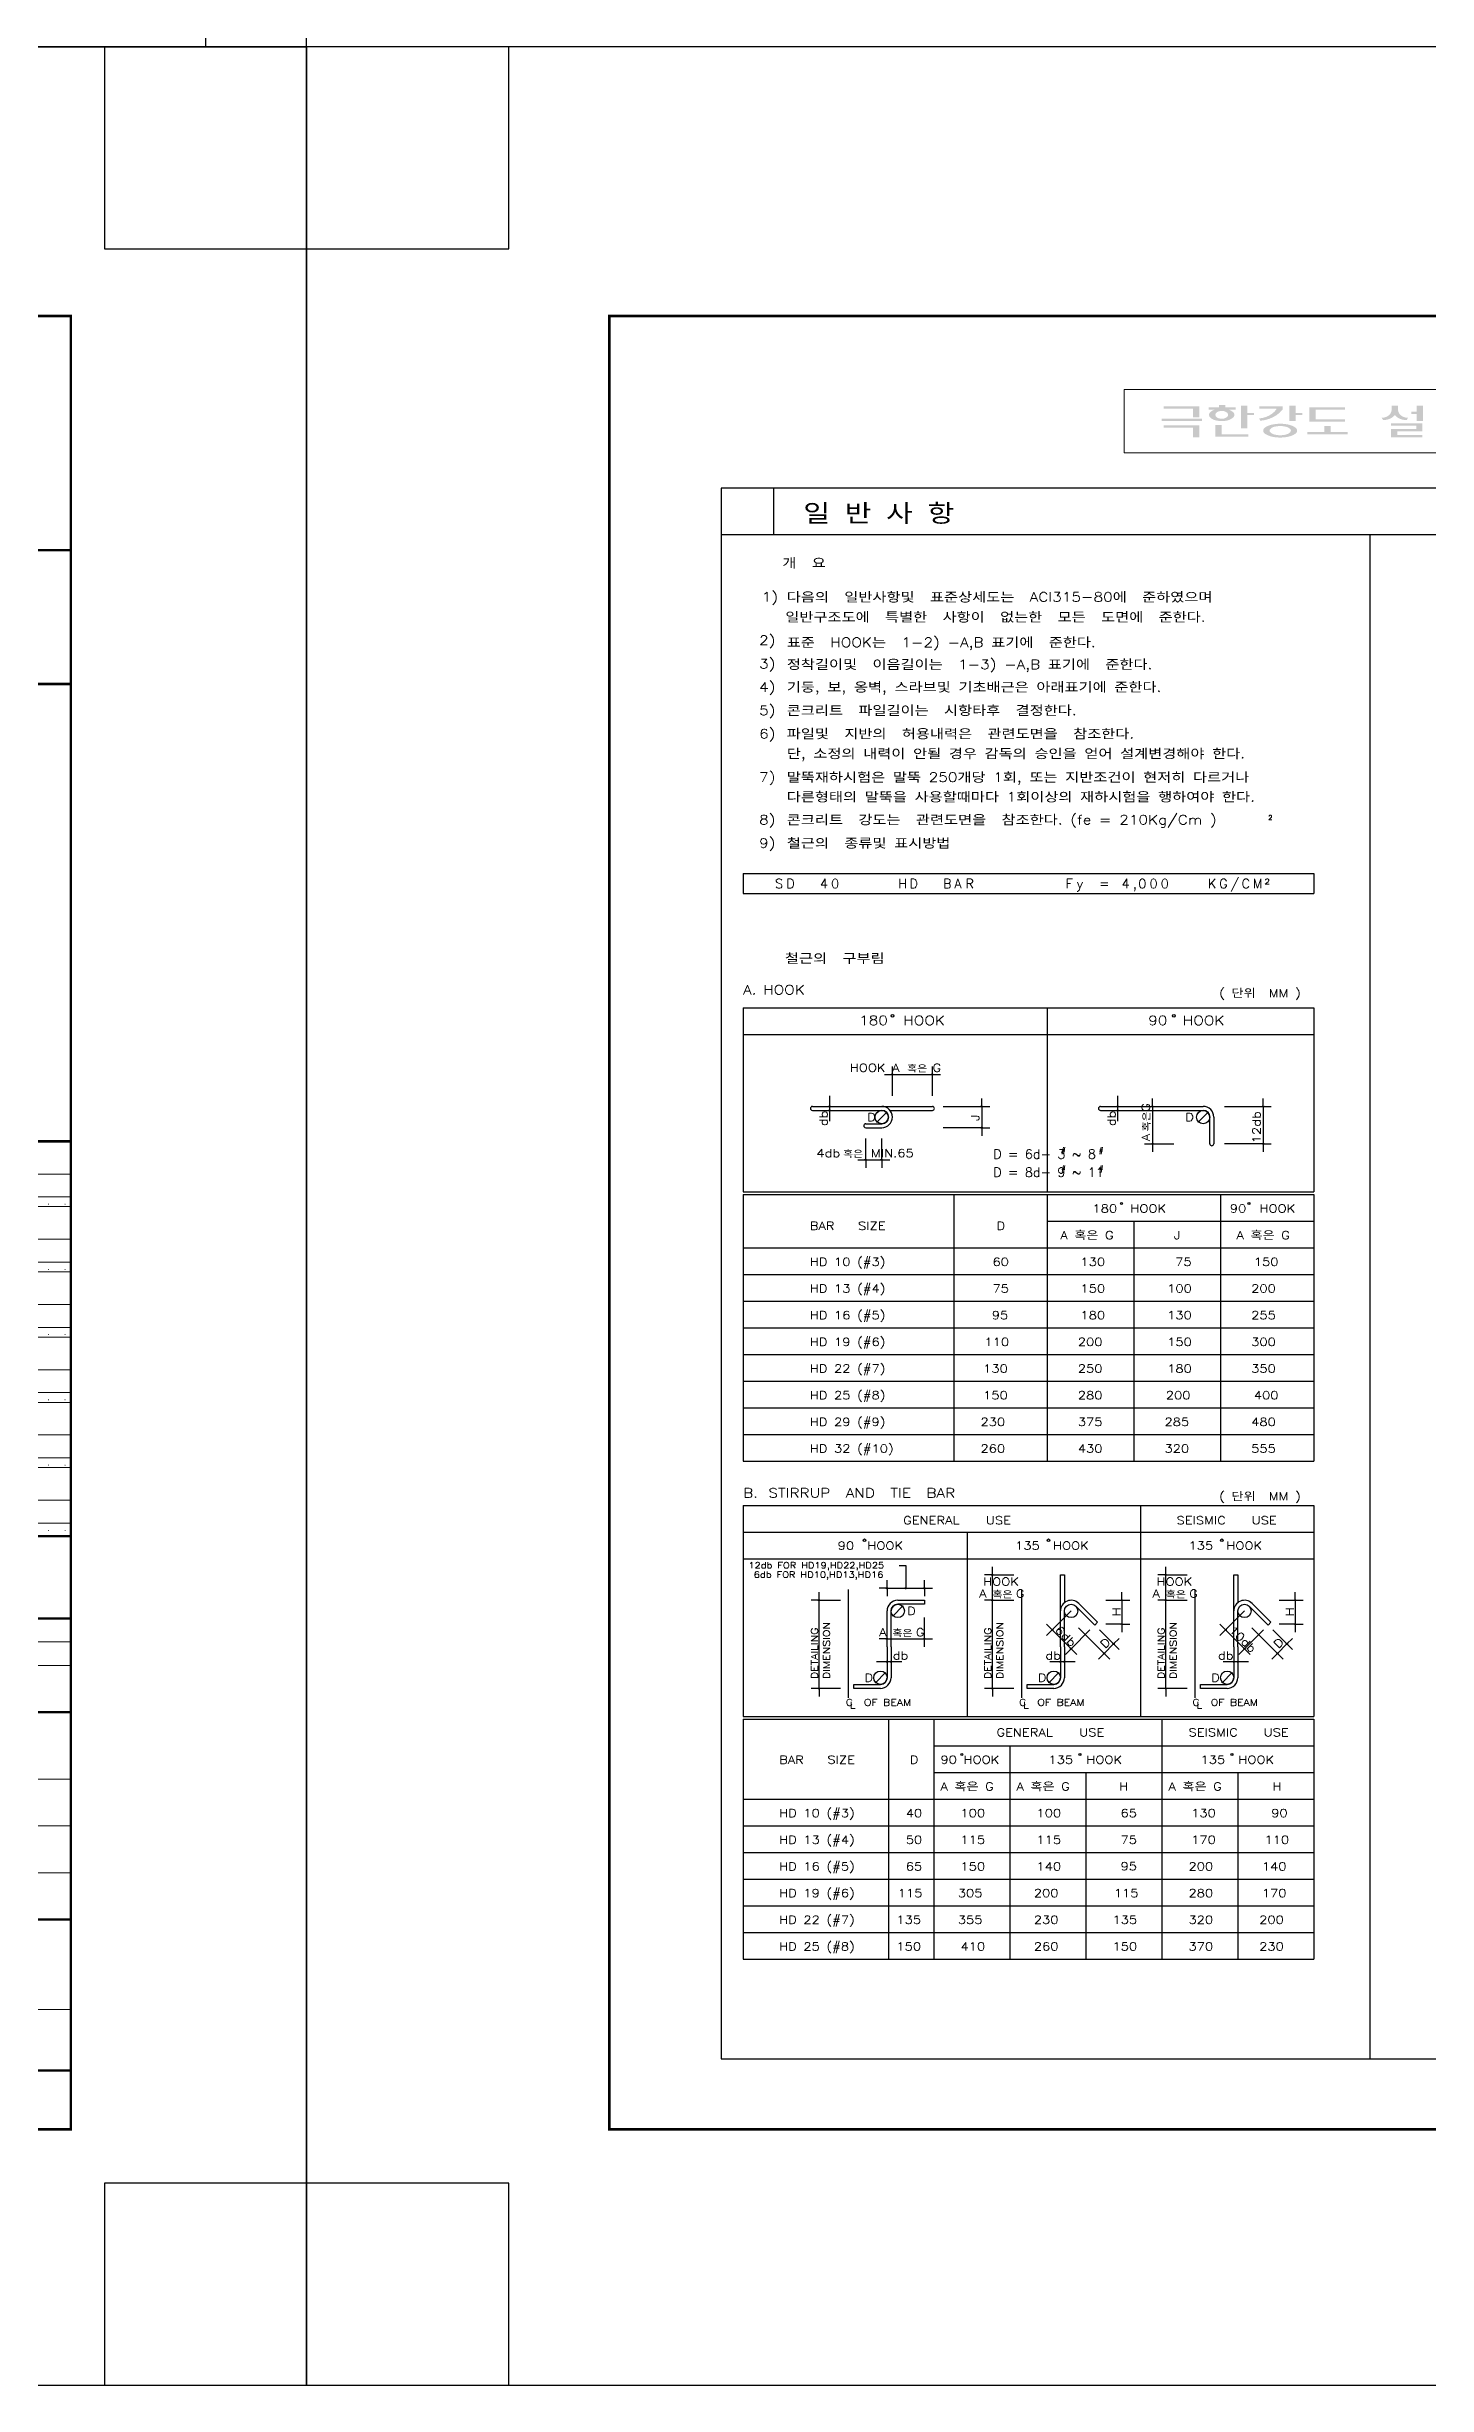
# Model space of a CAD drawing. Header units: millimetres. Extents: x 2237537 to 2823092, y 532110 to 734861.
# Drawn here: x 2440566 to 2481846, y 532110 to 602024 of the extents above; entities that cross this region are included whole.
import ezdxf
from ezdxf.enums import TextEntityAlignment as Align
from ezdxf.lldxf.tags import DXFTag

# ---------------------------------------------------------------- set-up
doc = ezdxf.new("R2010")
doc.units = ezdxf.units.MM
doc.header["$LTSCALE"] = 300
doc.header["$MEASUREMENT"] = 0
doc.layers.get('0').update_dxf_attribs({"lineweight": 0})
for name, color, linetype in [('2', 2, 'Continuous'), ('3', 3, 'Continuous'), ('4', 4, 'Continuous'), ('A-SHT', 9, 'Continuous'), ('BOX-T2', 4, 'Continuous'), ('CEN', 1, 'CEN'), ('COR', 4, 'Continuous'), ('FORM', 4, 'Continuous'), ('T', 3, 'Continuous'), ('WAL', 3, 'Continuous')]:
    doc.layers.add(name, color=color, linetype=linetype)
doc.layers.add('text', color=7, linetype='Continuous', lineweight=30)
doc.layers.add('가구', color=8, linetype='Continuous', lineweight=5)
doc.styles.add('box4', font='GulimChe.ttf')
doc.styles.add('HS', font='romans__.ttf', dxfattribs={"width": 1.1, "bigfont": 'ghs'})
doc.styles.add('SIM', font='SIMPLEX')
tags = doc.linetypes.add('CEN', pattern=[62, 60, -1, 0, -1]).pattern_tags.tags
tags[10:11] = [DXFTag(74, 4), DXFTag(75, 0), DXFTag(340, '0'), DXFTag(46, 1.0), DXFTag(50, 0.0), DXFTag(44, 0.0), DXFTag(45, 0.0)]
tags[8:9] = [DXFTag(74, 4), DXFTag(75, 0), DXFTag(340, '0'), DXFTag(46, 1.0), DXFTag(50, 0.0), DXFTag(44, 0.0), DXFTag(45, 0.0)]
tags[6:7] = [DXFTag(74, 4), DXFTag(75, 0), DXFTag(340, '0'), DXFTag(46, 1.0), DXFTag(50, 0.0), DXFTag(44, 0.0), DXFTag(45, 0.0)]
tags[4:5] = [DXFTag(74, 4), DXFTag(75, 0), DXFTag(340, '0'), DXFTag(46, 1.0), DXFTag(50, 0.0), DXFTag(44, 0.0), DXFTag(45, 0.0)]

# ---------------------------------------------------------------- blocks, each defined once
blk = doc.blocks.new('FORM')
for p, q in [((156736, 34982), (156736, 34282)), ((157563, 34982), (157563, 34282)), ((157883, 34982), (157883, 34282)), ((157563, 34632), (159038, 34632)), ((155038, 34282), (159038, 34282)), ((156736, 33582), (156736, 30482)), ((155038, 32582), (159038, 32582)), ((155038, 31882), (159038, 31882)), ((155038, 31182), (159038, 31182))]:
    blk.add_line(p, q)
for points in [[(156063, 42115), (156063, 41140)], [(155561, 41874), (155320, 41473), (155801, 41473), (155561, 41874)], [(156063, 41627), (159038, 41627)], [(157039, 41627), (157039, 41140)], [(158014, 41627), (158014, 41140)], [(156063, 41286), (159038, 41286)], [(155038, 41140), (159038, 41140)], [(155038, 41140), (159038, 41140)], [(156063, 41140), (156063, 40164)], [(155561, 40899), (155320, 40497), (155801, 40497), (155561, 40899)], [(156063, 40652), (159038, 40652)], [(157039, 40652), (157039, 40164)], [(158014, 40652), (158014, 40164)], [(156063, 40311), (159038, 40311)], [(155038, 40164), (159038, 40164)], [(155038, 40164), (159038, 40164)], [(155561, 39924), (155320, 39522), (155801, 39522), (155561, 39924)], [(156063, 40164), (156063, 39189)], [(156063, 39677), (159038, 39677)], [(157039, 39677), (157039, 39189)], [(158014, 39677), (158014, 39189)], [(155038, 39189), (159038, 39189)], [(155038, 39189), (159038, 39189)], [(156063, 39335), (159038, 39335)], [(156063, 39189), (156063, 38214)], [(155561, 38948), (155320, 38547), (155801, 38547), (155561, 38948)], [(156063, 38702), (159038, 38702)], [(157039, 38702), (157039, 38214)], [(158014, 38702), (158014, 38214)], [(155038, 38214), (159038, 38214)], [(155038, 38214), (159038, 38214)], [(156063, 38360), (159038, 38360)], [(156063, 38214), (156063, 37239)], [(155561, 37973), (155320, 37571), (155801, 37571), (155561, 37973)], [(156063, 37726), (159038, 37726)], [(157039, 37726), (157039, 37239)], [(158014, 37726), (158014, 37239)], [(155038, 37239), (159038, 37239)], [(155038, 37239), (159038, 37239)], [(156063, 37385), (159038, 37385)], [(156063, 37239), (156063, 36213)], [(155561, 36998), (155320, 36596), (155801, 36596), (155561, 36998)], [(156063, 36751), (159038, 36751)], [(157039, 36751), (157039, 36213)], [(158014, 36751), (158014, 36213)], [(156063, 36410), (159038, 36410)], [(155038, 29140), (159038, 29140)]]:
    blk.add_lwpolyline(points)
at = {"layer": 'A-SHT'}
blk.add_lwpolyline([(157038, 42115), (159038, 42115)], dxfattribs=at)
at = {"layer": 'FORM', "flags": 128}
blk.add_lwpolyline([(162564, 26543), (159542, 26543), (159542, 23521), (162564, 23521), (162564, 58478), (159542, 58478), (159542, 55456), (162564, 55456), (162564, 58478), (115719, 58478), (115719, 55456), (118742, 55456), (118742, 58478), (115719, 58478), (115719, 23521), (118742, 23521), (118742, 26543), (115719, 26543), (115719, 23521), (162564, 23521)], dxfattribs=at)
at = {"layer": 'FORM', "const_width": 37.8}
blk.add_lwpolyline([(120245, 27347), (120245, 54452), (159038, 54452), (159038, 27347)], close=True, dxfattribs=at)
at = {"layer": 'FORM'}
for points, const_width in [([(159038, 50952), (155038, 50952)], 37.5), ([(159038, 48952), (155038, 48952)], 37.5), ([(155038, 42115), (159038, 42115)], 37.5), ([(155038, 36213), (159038, 36213)], 37.5), ([(155038, 34982), (159038, 34982)], 37.5), ([(155038, 33582), (159038, 33582)], 37.1), ([(155038, 30482), (159038, 30482)], 37.1), ([(155038, 28225), (159038, 28225)], 37.5)]:
    blk.add_lwpolyline(points, dxfattribs=dict(at, const_width=const_width))
at = {"layer": 'BOX-T2', "style": 'box4'}
for s, height, p in [('PROJECT TITLE.', 146.29, (155914, 50649)), ('NOTE.', 146.3, (155454, 48625))]:
    blk.add_text(s, height=height, dxfattribs=at).set_placement(p, align=Align.CENTER)
for s, height, p in [('수정내용', 110.6, (156172, 41937)), ('수정번호', 110.6, (155301, 41303)), ('설계', 110.6, (156098, 41472)), ('20   .   .   .', 82.9, (156163, 41171)), ('검토', 110.6, (157097, 41464)), ('20   .   .   .', 82.9, (157138, 41171)), ('승인', 110.6, (158054, 41468)), ('20   .   .   .', 82.9, (158114, 41171)), ('수정내용', 110.6, (156172, 40962)), ('설계', 110.6, (156098, 40496)), ('검토', 110.6, (157097, 40488)), ('승인', 110.6, (158054, 40493)), ('수정번호', 110.6, (155301, 40328)), ('20   .   .   .', 82.9, (156163, 40195)), ('20   .   .   .', 82.9, (157138, 40195)), ('20   .   .   .', 82.9, (158114, 40195)), ('수정내용', 110.6, (156172, 39986)), ('설계', 110.6, (156098, 39521)), ('검토', 110.6, (157097, 39513)), ('승인', 110.6, (158054, 39518)), ('수정번호', 110.6, (155301, 39353)), ('20   .   .   .', 82.9, (156163, 39220)), ('20   .   .   .', 82.9, (157138, 39220)), ('20   .   .   .', 82.9, (158114, 39220)), ('수정내용', 110.6, (156172, 39011)), ('수정번호', 110.6, (155301, 38377)), ('설계', 110.6, (156098, 38546)), ('검토', 110.6, (157097, 38538)), ('승인', 110.6, (158054, 38542)), ('20   .   .   .', 82.9, (156163, 38245)), ('수정내용', 110.6, (156172, 38036)), ('20   .   .   .', 82.9, (157138, 38245)), ('20   .   .   .', 82.9, (158114, 38245)), ('수정번호', 110.6, (155301, 37402)), ('설계', 110.6, (156098, 37571)), ('검토', 110.6, (157097, 37563)), ('승인', 110.6, (158054, 37567)), ('20   .   .   .', 82.9, (156163, 37270)), ('수정내용', 110.6, (156172, 37061)), ('20   .   .   .', 82.9, (157138, 37270)), ('20   .   .   .', 82.9, (158114, 37270)), ('설계', 110.6, (156098, 36595)), ('검토', 110.6, (157097, 36587)), ('승인', 110.6, (158054, 36592)), ('수정번호', 110.6, (155301, 36427)), ('20   .   .   .', 82.9, (156163, 36294)), ('20   .   .   .', 82.9, (157138, 36294)), ('20   .   .   .', 82.9, (158114, 36294)), ('DRAWING TITLE', 110.59, (155127, 35989)), ('(도면명)', 110.6, (155127, 35843)), ('DATE', 110.6, (155199, 34781)), ('SCALE', 110.6, (156759, 34781)), ('A1', 110.6, (157637, 34746)), ('A3', 110.6, (157637, 34402)), ('FILE NAME', 110.6, (155199, 34081)), ('APPROVED BY', 110.59, (155199, 33260)), ('(승인)', 110.6, (155199, 33060)), ('SUBMITTED BY', 110.59, (155199, 32291)), ('(심사)', 110.6, (155199, 32091)), ('CHECKED BY', 110.6, (155199, 31591)), ('(검토)', 110.6, (155199, 31391)), ('DRAWN BY', 110.6, (155199, 30891)), ('(작성)', 110.6, (155199, 30691)), ('도면번호', 138.3, (155310, 28000))]:
    blk.add_text(s, height=height, dxfattribs=at).set_placement(p)

msp = doc.modelspace()

# ---------------------------------------------------------------- hatches: boundary and pattern name
at = {"layer": 'text'}
h = msp.add_hatch(color=256, dxfattribs=at)
h.paths.add_polyline_path([(2473963.6, 591206.7), (2473963.6, 591275.6), (2475027, 591275.6), (2475027, 590940.8), (2474837.9, 590940.8), (2474837.9, 591206.7)])
h.paths.add_polyline_path([(2473904.5, 590832.5), (2473904.5, 590901.4), (2475109.7, 590901.4), (2475109.7, 590832.5)])
h.paths.add_polyline_path([(2473963.6, 590635.6), (2473963.6, 590704.5), (2475027, 590704.5), (2475027, 590350.1), (2474837.9, 590350.1), (2474837.9, 590635.6)])
h = msp.add_hatch(color=256, dxfattribs=at)
h.paths.add_polyline_path([(2475499.6, 591177.1), (2475310.6, 591177.1), (2475310.6, 591246.1), (2475617.8, 591246.1), (2475617.8, 591315), (2475806.8, 591315), (2475806.8, 591246.1), (2476114, 591246.1), (2476114, 591177.1), (2475901.3, 591177.1), (2475930.1, 591166.7), (2475957.9, 591154.4), (2475984.4, 591140.4), (2476009.5, 591124.7), (2476033.1, 591107.3), (2476054.9, 591088.5), (2476067.8, 591066.9), (2476075.7, 591043.6), (2476078.4, 591019.6), (2476075.7, 590995.5), (2476067.8, 590972.3), (2476054.9, 590950.7), (2476029.6, 590929.6), (2476002.3, 590910.2), (2475973.3, 590892.7), (2475942.7, 590877.1), (2475910.8, 590863.6), (2475877.7, 590852.2), (2475813.3, 590840.4), (2475747.8, 590833.9), (2475681.9, 590832.8), (2475616.1, 590837.2), (2475551.2, 590847), (2475487.8, 590862.1), (2475460.7, 590872.5), (2475434.8, 590884.8), (2475410.2, 590898.9), (2475387.1, 590914.7), (2475365.6, 590932), (2475346, 590950.7), (2475333.1, 590972.3), (2475325.2, 590995.5), (2475322.6, 591019.6), (2475325.2, 591043.6), (2475333.1, 591066.9), (2475346, 591088.5), (2475367.3, 591107.8), (2475390.6, 591125.5), (2475415.7, 591141.4), (2475442.4, 591155.4), (2475470.4, 591167.3)])
h.paths.add_polyline_path([(2475558.7, 591098.4), (2475602.2, 591119.7), (2475650.2, 591133), (2475700.5, 591137.4), (2475750.7, 591133), (2475798.7, 591119.7), (2475842.2, 591098.4), (2475867.5, 591076.6), (2475883.6, 591049.5), (2475889.1, 591019.6), (2475883.6, 590989.7), (2475867.5, 590962.6), (2475842.2, 590940.8), (2475798.7, 590919.5), (2475750.7, 590906.2), (2475700.5, 590901.8), (2475650.2, 590906.2), (2475602.2, 590919.5), (2475558.7, 590940.8), (2475533.5, 590962.6), (2475517.3, 590989.7), (2475511.8, 591019.6), (2475517.3, 591049.5), (2475533.5, 591076.6)], flags=16)
h.paths.add_polyline_path([(2476279.4, 590615.9), (2476279.4, 591295.3), (2476468.5, 591295.3), (2476468.5, 591078.7), (2476669.3, 591078.7), (2476669.3, 591009.8), (2476468.5, 591009.8), (2476468.5, 590615.9)])
h.paths.add_polyline_path([(2475511.4, 590714.4), (2475700.5, 590714.4), (2475700.5, 590438.7), (2476492.1, 590438.7), (2476492.1, 590369.7), (2475511.4, 590369.7)])
h = msp.add_hatch(color=256, dxfattribs=at)
h.paths.add_polyline_path([(2477720.9, 590832.5), (2477720.9, 591295.3), (2477909.9, 591295.3), (2477909.9, 591078.7), (2478110.8, 591078.7), (2478110.8, 591009.8), (2477909.9, 591009.8), (2477909.9, 590832.5)])
h.paths.add_polyline_path([(2477236.5, 590734.1), (2477306.7, 590744.9), (2477377.7, 590751.4), (2477449.1, 590753.6), (2477520.5, 590751.4), (2477591.6, 590744.9), (2477661.8, 590734.1), (2477706.6, 590724.6), (2477750.4, 590712.2), (2477792.9, 590697), (2477833.8, 590679.1), (2477872.9, 590658.6), (2477909.9, 590635.6), (2477935.3, 590610.1), (2477951.3, 590579.8), (2477956.8, 590547), (2477951.3, 590514.2), (2477935.3, 590483.9), (2477909.9, 590458.4), (2477872.9, 590435.4), (2477833.8, 590414.8), (2477792.9, 590396.9), (2477750.4, 590381.7), (2477706.6, 590369.4), (2477661.8, 590359.9), (2477591.6, 590349.1), (2477520.5, 590342.5), (2477449.1, 590340.4), (2477377.7, 590342.5), (2477306.7, 590349.1), (2477236.5, 590359.9), (2477191.7, 590369.4), (2477147.9, 590381.7), (2477105.4, 590396.9), (2477064.5, 590414.8), (2477025.4, 590435.4), (2476988.3, 590458.4), (2476963, 590483.9), (2476946.9, 590514.2), (2476941.5, 590547), (2476946.9, 590579.8), (2476963, 590610.1), (2476988.3, 590635.6), (2477024.8, 590659.5), (2477063.6, 590680.5), (2477104.5, 590698.7), (2477147.2, 590713.7), (2477191.3, 590725.5)])
h.paths.add_polyline_path([(2477283.7, 590665.1), (2477338, 590676), (2477393.3, 590682.5), (2477449.1, 590684.7), (2477504.9, 590682.5), (2477560.2, 590676), (2477614.6, 590665.1), (2477639.4, 590658.6), (2477663.3, 590649.9), (2477686.1, 590639.2), (2477707.3, 590626.6), (2477726.9, 590612.2), (2477744.5, 590596.2), (2477757.2, 590581.6), (2477765.1, 590564.8), (2477767.8, 590547), (2477765.1, 590529.1), (2477757.2, 590512.4), (2477744.5, 590497.7), (2477726.9, 590481.8), (2477707.3, 590467.4), (2477686.1, 590454.8), (2477663.3, 590444.1), (2477639.4, 590435.4), (2477614.6, 590428.8), (2477560.2, 590418), (2477504.9, 590411.5), (2477449.1, 590409.3), (2477393.3, 590411.5), (2477338, 590418), (2477283.7, 590428.8), (2477258.9, 590435.4), (2477234.9, 590444.1), (2477212.2, 590454.8), (2477191, 590467.4), (2477171.4, 590481.8), (2477153.8, 590497.7), (2477141.1, 590512.4), (2477133.2, 590529.1), (2477130.5, 590547), (2477133.2, 590564.8), (2477141.1, 590581.6), (2477153.8, 590596.2), (2477171.4, 590612.2), (2477191, 590626.6), (2477212.2, 590639.2), (2477234.9, 590649.9), (2477258.9, 590658.6)], flags=16)
h.paths.add_polyline_path([(2477331, 591177.1), (2477331, 591206.7), (2476822.9, 591206.7), (2476822.9, 591275.6), (2477520, 591275.6), (2477520, 591177.1), (2477437.3, 591088.1), (2477339.7, 591010.4), (2477229.2, 590945.7), (2477108.3, 590895.4), (2476979.8, 590860.7), (2476846.6, 590842.4), (2476822.9, 590911.3), (2476924.5, 590927.3), (2477022, 590955.7), (2477113.4, 590995.9), (2477196.5, 591047), (2477269.6, 591107.9)])
h = msp.add_hatch(color=256, dxfattribs=at)
h.paths.add_polyline_path([(2478323.5, 590812.8), (2478323.5, 591246.1), (2479386.9, 591246.1), (2479386.9, 591177.1), (2478512.5, 591177.1), (2478512.5, 590881.7), (2479386.9, 590881.7), (2479386.9, 590812.8)])
h.paths.add_polyline_path([(2478264.4, 590438.7), (2478264.4, 590507.6), (2478772.5, 590507.6), (2478772.5, 590684.8), (2478961.5, 590684.8), (2478961.5, 590507.6), (2479469.6, 590507.6), (2479469.6, 590438.7)])
h = msp.add_hatch(color=256, dxfattribs=at)
h.paths.add_polyline_path([(2481526.8, 590832.5), (2481526.8, 591049.1), (2481373.2, 591049.1), (2481373.2, 591118.1), (2481526.8, 591118.1), (2481526.8, 591295.3), (2481715.9, 591295.3), (2481715.9, 590832.5)])
h.paths.add_polyline_path([(2480758.8, 590694.7), (2480758.8, 590763.6), (2481704.1, 590763.6), (2481704.1, 590527.3), (2480947.9, 590527.3), (2480947.9, 590419), (2481704.1, 590419), (2481704.1, 590350.1), (2480758.8, 590350.1), (2480758.8, 590596.2), (2481515, 590596.2), (2481515, 590694.7)])
h.paths.add_polyline_path([(2480782.5, 591177.1), (2480782.5, 591295.3), (2480971.5, 591295.3), (2480971.5, 591177.1), (2480981.3, 591113.3), (2481010.6, 591053.8), (2481057.6, 591002.7), (2481118.9, 590963.6), (2481190.3, 590939.1), (2481266.9, 590931), (2481231.5, 590862.1), (2481163.2, 590866.4), (2481096.7, 590879.5), (2481033.3, 590901), (2480974.6, 590930.4), (2480922.1, 590966.9), (2480877, 591009.8), (2480831.9, 590966.9), (2480779.3, 590930.4), (2480720.7, 590901), (2480657.3, 590879.5), (2480590.7, 590866.4), (2480522.5, 590862.1), (2480487.1, 590931), (2480563.7, 590939.1), (2480635.1, 590963.6), (2480696.4, 591002.7), (2480743.4, 591053.8), (2480772.7, 591113.3)])

# ---------------------------------------------------------------- linework, layer by layer
at = {"layer": '2', "color": 7}
for p, q in [((2461387.6, 577305.2), (2461387.6, 576707)), ((2461387.6, 577305.2), (2478454.9, 577305.2)), ((2478454.9, 577305.2), (2478454.9, 576707)), ((2461387.6, 576707), (2478454.9, 576707)), ((2461387.6, 557610.5), (2478454.9, 557610.5)), ((2468086.9, 557610.5), (2468086.9, 552107.5))]:
    msp.add_line(p, q, dxfattribs=at)
at = {"layer": '2'}
for p, q in [((2465614.5, 571299.4), (2465853.8, 571299.4)), ((2465853.8, 571299.4), (2465853.8, 571538.6)), ((2465853.8, 570661.3), (2465853.8, 571299.4)), ((2465853.8, 571299.4), (2467050.1, 571299.4)), ((2467050.1, 571299.4), (2467050.1, 571538.6)), ((2467050.1, 571299.4), (2467289.3, 571299.4)), ((2467050.1, 570661.3), (2467050.1, 571299.4)), ((2463979.6, 569903.7), (2463979.6, 570661.3)), ((2468525.5, 570342.3), (2468525.5, 570581.6)), ((2472593, 569903.7), (2472593, 570661.3)), ((2473629.8, 570342.3), (2473629.8, 570581.6)), ((2476939.6, 570342.3), (2476939.6, 570581.6)), ((2465675.8, 570164.3), (2465393.8, 569882.3)), ((2467369.1, 570342.3), (2468525.5, 570342.3)), ((2468525.5, 570342.3), (2468764.8, 570342.3)), ((2468525.5, 570342.3), (2468525.5, 569704.3)), ((2473629.8, 570342.3), (2473629.8, 569225.8)), ((2475286.1, 570164.3), (2475004.1, 569882.3)), ((2475783.1, 570342.3), (2476939.6, 570342.3)), ((2476939.6, 570342.3), (2477178.8, 570342.3)), ((2476939.6, 570342.3), (2476939.6, 569225.8)), ((2465056.2, 568747.2), (2465056.2, 569385.3)), ((2465534.8, 568747.2), (2465534.8, 569385.3)), ((2468525.5, 569704.3), (2467369.1, 569704.3)), ((2468525.5, 569704.3), (2468525.5, 569465)), ((2468525.5, 569704.3), (2468764.8, 569704.3)), ((2473390.5, 569225.8), (2473629.8, 569225.8)), ((2473629.8, 569225.8), (2473629.8, 568986.5)), ((2473629.8, 569225.8), (2474267.8, 569225.8)), ((2476939.6, 569225.8), (2475783.1, 569225.8)), ((2476939.6, 569225.8), (2477178.8, 569225.8)), ((2476939.6, 569225.8), (2476939.6, 568986.5)), ((2464817, 568747.2), (2465056.2, 568747.2)), ((2465056.2, 568747.2), (2465056.2, 568508)), ((2465056.2, 568747.2), (2465534.8, 568747.2)), ((2465534.8, 568747.2), (2465534.8, 568508)), ((2465534.8, 568747.2), (2465774, 568747.2)), ((2461387.6, 565317.8), (2478454.9, 565317.8)), ((2461387.6, 564520.3), (2478454.9, 564520.3)), ((2461387.6, 563722.7), (2478454.9, 563722.7)), ((2461387.6, 562925.2), (2478454.9, 562925.2)), ((2461387.6, 562127.7), (2478454.9, 562127.7)), ((2461387.6, 561330.1), (2478454.9, 561330.1)), ((2461387.6, 560532.6), (2478454.9, 560532.6)), ((2466053.2, 556613.6), (2466252.5, 556613.6)), ((2466252.5, 556613.6), (2466252.5, 555935.7)), ((2468844.6, 556334.4), (2468844.6, 556573.7)), ((2474028.6, 556334.4), (2474028.6, 556573.7)), ((2465694.3, 555935.7), (2465455, 555935.7)), ((2465694.3, 555935.7), (2465694.3, 556174.9)), ((2465694.3, 555935.7), (2466810.8, 555935.7)), ((2465694.3, 555935.7), (2465694.3, 555696.4)), ((2466810.8, 555935.7), (2466810.8, 556174.9)), ((2466810.8, 555935.7), (2467050.1, 555935.7)), ((2466810.8, 555935.7), (2466810.8, 555696.4)), ((2468844.6, 556334.4), (2468605.3, 556334.4)), ((2468844.6, 556334.4), (2469482.6, 556334.4)), ((2468844.6, 552944.9), (2468844.6, 556334.4)), ((2474028.6, 556334.4), (2473789.3, 556334.4)), ((2474028.6, 556334.4), (2474666.6, 556334.4)), ((2474028.6, 552944.9), (2474028.6, 556334.4)), ((2463660.5, 555576.8), (2463421.3, 555576.8)), ((2463660.5, 555576.8), (2463660.5, 555816)), ((2463660.5, 555576.8), (2464298.6, 555576.8)), ((2463660.5, 552944.9), (2463660.5, 555576.8)), ((2465872.3, 555116.8), (2466154.3, 555398.7)), ((2468844.6, 555576.8), (2468605.3, 555576.8)), ((2468844.6, 555576.8), (2469482.6, 555576.8)), ((2470633.3, 554693.8), (2471197.3, 555257.8)), ((2472234.1, 555576.8), (2472712.6, 555576.8)), ((2472712.6, 555576.8), (2472712.6, 555816)), ((2472712.6, 555576.8), (2472712.6, 554859)), ((2472712.6, 555576.8), (2472951.9, 555576.8)), ((2474028.6, 555576.8), (2473789.3, 555576.8)), ((2474028.6, 555576.8), (2474666.6, 555576.8)), ((2475817.3, 554693.8), (2476381.3, 555257.8)), ((2477418.1, 555576.8), (2477896.6, 555576.8)), ((2477896.6, 555576.8), (2477896.6, 555816)), ((2477896.6, 555576.8), (2477896.6, 554859)), ((2477896.6, 555576.8), (2478135.9, 555576.8)), ((2465694.3, 554420.3), (2465455, 554420.3)), ((2465694.3, 554420.3), (2466810.8, 554420.3)), ((2466810.8, 554420.3), (2466810.8, 555058.4)), ((2466810.8, 554420.3), (2467050.1, 554420.3)), ((2466810.8, 554181.1), (2466810.8, 554420.3)), ((2470633.3, 554693.8), (2470464.2, 554863)), ((2470633.3, 554693.8), (2470464.2, 554524.6)), ((2470633.3, 554693.8), (2471197.3, 554129.9)), ((2471197.3, 554129.9), (2471761.2, 554693.8)), ((2471416.3, 554756.8), (2472184.2, 553988.9)), ((2472043.2, 554693.8), (2472466.2, 554270.9)), ((2472712.6, 554859), (2472234.1, 554859)), ((2472466.2, 554270.9), (2472635.3, 554440)), ((2472712.6, 554859), (2472951.9, 554859)), ((2472712.6, 554859), (2472712.6, 554619.7)), ((2475817.3, 554693.8), (2475648.2, 554863)), ((2475817.3, 554693.8), (2475648.2, 554524.6)), ((2475817.3, 554693.8), (2476381.3, 554129.9)), ((2476381.3, 554129.9), (2476945.2, 554693.8)), ((2476600.3, 554756.8), (2477368.2, 553988.9)), ((2477227.2, 554693.8), (2477650.2, 554270.9)), ((2477896.6, 554859), (2477418.1, 554859)), ((2477650.2, 554270.9), (2477819.4, 554440)), ((2477896.6, 554859), (2477896.6, 554619.7)), ((2477896.6, 554859), (2478135.9, 554859)), ((2466132.9, 553742.4), (2465375.3, 553742.4)), ((2471316.9, 553742.4), (2470559.3, 553742.4)), ((2471197.3, 554129.9), (2471028.1, 553960.7)), ((2471197.3, 554129.9), (2471366.5, 553960.7)), ((2472184.2, 553988.9), (2472015, 553819.7)), ((2472184.2, 553988.9), (2472466.2, 554270.9)), ((2472184.2, 553988.9), (2472353.4, 553819.7)), ((2472466.2, 554270.9), (2472635.3, 554101.7)), ((2476500.9, 553742.4), (2475743.3, 553742.4)), ((2476381.3, 554129.9), (2476212.1, 553960.7)), ((2476381.3, 554129.9), (2476550.5, 553960.7)), ((2477368.2, 553988.9), (2477199, 553819.7)), ((2477368.2, 553988.9), (2477650.2, 554270.9)), ((2477368.2, 553988.9), (2477537.4, 553819.7)), ((2477650.2, 554270.9), (2477819.4, 554101.7)), ((2465353.9, 553122.9), (2465635.9, 553404.9)), ((2470537.9, 553122.9), (2470819.9, 553404.9)), ((2475721.9, 553122.9), (2476003.9, 553404.9)), ((2463660.5, 552944.9), (2463421.3, 552944.9)), ((2463660.5, 552944.9), (2463660.5, 552705.6)), ((2464298.6, 552944.9), (2463660.5, 552944.9)), ((2468844.6, 552944.9), (2468605.3, 552944.9)), ((2468844.6, 552944.9), (2468844.6, 552705.6)), ((2469482.6, 552944.9), (2468844.6, 552944.9)), ((2474028.6, 552944.9), (2473789.3, 552944.9)), ((2474666.6, 552944.9), (2474028.6, 552944.9)), ((2474028.6, 552944.9), (2474028.6, 552705.6)), ((2461387.6, 548837.6), (2478454.9, 548837.6)), ((2461387.6, 548040), (2478454.9, 548040)), ((2461387.6, 547242.5), (2478454.9, 547242.5)), ((2461387.6, 546445), (2478454.9, 546445)), ((2461387.6, 545647.4), (2478454.9, 545647.4))]:
    msp.add_line(p, q, dxfattribs=at)
at = {"layer": '3', "color": 7}
for p, q in [((2460730.4, 588829.2), (2460730.4, 541865.2)), ((2460730.4, 541865.2), (2523620.1, 541865.2))]:
    msp.add_line(p, q, dxfattribs=at)
at = {"layer": '3'}
for p, q in [((2523620.1, 588829.2), (2460730.4, 588829.2)), ((2462306.3, 587430), (2462306.3, 588829.2)), ((2523620.1, 587430), (2460730.4, 587430)), ((2480141.9, 541865.2), (2480141.9, 587430))]:
    msp.add_line(p, q, dxfattribs=at)
at = {"layer": '4', "color": 7}
for p, q in [((2470479.5, 566912.9), (2478454.9, 566912.9)), ((2473071.5, 566912.9), (2473071.5, 559735.1)), ((2467090, 550432.6), (2478454.9, 550432.6)), ((2471635.9, 550432.6), (2471635.9, 544849.9)), ((2476181.9, 550432.6), (2476181.9, 544849.9))]:
    msp.add_line(p, q, dxfattribs=at)
at = {"layer": '4'}
for centre, radius in [((2465853.8, 571299.4), 19.9), ((2465853.8, 571299.4), 9.97), ((2467050.1, 571299.4), 19.9), ((2467050.1, 571299.4), 9.97), ((2463979.6, 570342.3), 19.9), ((2463979.6, 570222.7), 19.9), ((2463979.6, 570342.3), 9.97), ((2463979.6, 570222.7), 9.97), ((2465393.8, 569882.3), 12), ((2465675.8, 570164.3), 12), ((2468525.5, 570342.3), 19.9), ((2468525.5, 570342.3), 9.97), ((2473629.8, 570342.3), 19.9), ((2473629.8, 570342.3), 9.97), ((2475004.1, 569882.3), 12), ((2475286.1, 570164.3), 12), ((2476939.6, 570342.3), 19.9), ((2476939.6, 570342.3), 9.97), ((2468525.5, 569704.3), 19.9), ((2468525.5, 569704.3), 9.97), ((2476939.6, 569225.8), 19.9), ((2476939.6, 569225.8), 9.97), ((2465056.2, 568747.2), 19.9), ((2465056.2, 568747.2), 9.97), ((2465534.8, 568747.2), 19.9), ((2465534.8, 568747.2), 9.97), ((2465694.3, 555935.7), 19.9), ((2465694.3, 555935.7), 9.97), ((2466252.5, 555935.7), 19.9), ((2466252.5, 555935.7), 9.97), ((2466810.8, 555935.7), 19.9), ((2466810.8, 555935.7), 9.97), ((2468844.6, 556334.4), 19.9), ((2468844.6, 556334.4), 9.97), ((2474028.6, 556334.4), 19.9), ((2474028.6, 556334.4), 9.97), ((2463660.5, 555576.8), 19.9), ((2463660.5, 555576.8), 9.97), ((2465872.3, 555116.8), 12), ((2466154.3, 555398.7), 12), ((2468844.6, 555576.8), 19.9), ((2468844.6, 555576.8), 9.97), ((2472712.6, 555576.8), 19.9), ((2472712.6, 555576.8), 9.97), ((2474028.6, 555576.8), 19.9), ((2474028.6, 555576.8), 9.97), ((2477896.6, 555576.8), 19.9), ((2477896.6, 555576.8), 9.97), ((2465694.3, 554420.3), 19.9), ((2465694.3, 554420.3), 9.97), ((2466810.8, 554420.3), 19.9), ((2466810.8, 554420.3), 9.97), ((2470633.3, 554693.8), 19.9), ((2470633.3, 554693.8), 9.97), ((2472712.6, 554859), 19.9), ((2472712.6, 554859), 9.97), ((2475817.3, 554693.8), 19.9), ((2475817.3, 554693.8), 9.97), ((2477896.6, 554859), 19.9), ((2477896.6, 554859), 9.97), ((2465694.3, 553742.4), 19.9), ((2465694.3, 553742.4), 9.97), ((2465813.9, 553742.4), 19.9), ((2465813.9, 553742.4), 9.97), ((2470878.3, 553742.4), 19.9), ((2470878.3, 553742.4), 9.97), ((2470997.9, 553742.4), 19.9), ((2470997.9, 553742.4), 9.97), ((2471197.3, 554129.9), 19.9), ((2471197.3, 554129.9), 9.97), ((2472184.2, 553988.9), 19.9), ((2472184.2, 553988.9), 9.97), ((2472466.2, 554270.9), 19.9), ((2472466.2, 554270.9), 9.97), ((2476062.3, 553742.4), 19.9), ((2476062.3, 553742.4), 9.97), ((2476181.9, 553742.4), 19.9), ((2476181.9, 553742.4), 9.97), ((2476381.3, 554129.9), 19.9), ((2476381.3, 554129.9), 9.97), ((2477368.2, 553988.9), 19.9), ((2477368.2, 553988.9), 9.97), ((2477650.2, 554270.9), 19.9), ((2477650.2, 554270.9), 9.97), ((2465353.9, 553122.9), 12), ((2465635.9, 553404.9), 12), ((2470537.9, 553122.9), 12), ((2470819.9, 553404.9), 12), ((2475721.9, 553122.9), 12), ((2476003.9, 553404.9), 12), ((2463660.5, 552944.9), 19.9), ((2463660.5, 552944.9), 9.97), ((2468844.6, 552944.9), 19.9), ((2468844.6, 552944.9), 9.97), ((2474028.6, 552944.9), 19.9), ((2474028.6, 552944.9), 9.97)]:
    msp.add_circle(centre, radius, dxfattribs=at)
at = {"layer": '4', "color": 2}
msp.add_arc((2466013.3, 555257.8), 199.4, 90, 180, dxfattribs=at)
at = {"layer": 'CEN'}
for p, q in [((2464537.8, 552665.8), (2464537.8, 555895.8)), ((2469721.8, 552665.8), (2469721.8, 555895.8)), ((2474905.8, 552665.8), (2474905.8, 555895.8))]:
    msp.add_line(p, q, dxfattribs=at)
at = {"layer": 'COR'}
for p, q in [((2463461.2, 570342.3), (2465534.8, 570342.3)), ((2463461.2, 570222.7), (2465534.8, 570222.7)), ((2465056.2, 569823.9), (2465534.8, 569823.9)), ((2465534.8, 570342.3), (2467050.1, 570342.3)), ((2465783.8, 570222.7), (2467050.1, 570222.7)), ((2472074.6, 570342.3), (2475145.1, 570342.3)), ((2472074.6, 570222.7), (2475145.1, 570222.7)), ((2475344.5, 569225.8), (2475344.5, 570023.3)), ((2475464.1, 570023.3), (2475464.1, 569225.8)), ((2465056.2, 569704.3), (2465534.8, 569704.3)), ((2470878.3, 556334.4), (2470997.9, 556334.4)), ((2470878.3, 555257.8), (2470878.3, 556334.4)), ((2470997.9, 556334.4), (2470997.9, 555506.8)), ((2476062.3, 556334.4), (2476181.9, 556334.4)), ((2476062.3, 555257.8), (2476062.3, 556334.4)), ((2476181.9, 556334.4), (2476181.9, 555506.8)), ((2465694.3, 554181.1), (2465694.3, 555257.8)), ((2465813.9, 554181.1), (2465813.9, 555257.8)), ((2466013.3, 555576.8), (2466810.8, 555576.8)), ((2466810.8, 555457.1), (2466013.3, 555457.1)), ((2466810.8, 555576.8), (2466810.8, 555457.1)), ((2470878.3, 554181.1), (2470878.3, 555257.8)), ((2470997.9, 554181.1), (2470997.9, 555257.8)), ((2471338.3, 555398.7), (2471902.2, 554834.8)), ((2471422.9, 555483.3), (2471986.8, 554919.4)), ((2476062.3, 554181.1), (2476062.3, 555257.8)), ((2476181.9, 554181.1), (2476181.9, 555257.8)), ((2476522.3, 555398.7), (2477086.2, 554834.8)), ((2476606.9, 555483.3), (2477170.8, 554919.4)), ((2471902.2, 554834.8), (2471986.8, 554919.4)), ((2477086.2, 554834.8), (2477170.8, 554919.4)), ((2465694.3, 554181.1), (2465694.3, 553263.9)), ((2465813.9, 554181.1), (2465813.9, 553263.9)), ((2470878.3, 554181.1), (2470878.3, 553263.9)), ((2470997.9, 554181.1), (2470997.9, 553263.9)), ((2476062.3, 554181.1), (2476062.3, 553263.9)), ((2476181.9, 554181.1), (2476181.9, 553263.9)), ((2464697.3, 552944.9), (2464697.3, 553064.5)), ((2464697.3, 553064.5), (2465494.9, 553064.5)), ((2469881.4, 552944.9), (2469881.4, 553064.5)), ((2469881.4, 553064.5), (2470678.9, 553064.5)), ((2475065.4, 552944.9), (2475065.4, 553064.5)), ((2475065.4, 553064.5), (2475862.9, 553064.5)), ((2465494.9, 552944.9), (2464697.3, 552944.9)), ((2470678.9, 552944.9), (2469881.4, 552944.9)), ((2475862.9, 552944.9), (2475065.4, 552944.9))]:
    msp.add_line(p, q, dxfattribs=at)
for centre, radius in [((2465534.8, 570023.3), 199.4), ((2472593, 570342.3), 19.9), ((2472593, 570222.7), 19.9), ((2472593, 570342.3), 9.97), ((2472593, 570222.7), 9.97), ((2475145.1, 570023.3), 199.4), ((2473629.8, 569225.8), 19.9), ((2473629.8, 569225.8), 9.97), ((2466013.3, 555257.8), 199.4), ((2471197.3, 555257.8), 199.4), ((2476381.3, 555257.8), 199.4), ((2465494.9, 553263.9), 199.4), ((2470678.9, 553263.9), 199.4), ((2475862.9, 553263.9), 199.4)]:
    msp.add_circle(centre, radius, dxfattribs=at)
for centre, radius, start, end in [((2463461.2, 570282.5), 59.8, 90, 270), ((2465056.2, 569764.1), 59.8, 90, 270), ((2465534.8, 570023.3), 319, 270, 90), ((2467050.1, 570282.5), 59.8, 270, 90), ((2472074.6, 570282.5), 59.8, 90, 270), ((2475145.1, 570023.3), 319, 0, 90), ((2475404.3, 569225.8), 59.8, 180, 0), ((2466013.3, 555257.8), 319, 90, 180), ((2471197.3, 555257.8), 319, 45, 180), ((2476381.3, 555257.8), 319, 45, 180), ((2465494.9, 553263.9), 199.4, 270, 0), ((2465494.9, 553263.9), 319, 270, 0), ((2470678.9, 553263.9), 199.4, 270, 0), ((2470678.9, 553263.9), 319, 270, 0), ((2475862.9, 553263.9), 319, 270, 0), ((2475862.9, 553263.9), 199.4, 270, 0)]:
    msp.add_arc(centre, radius, start, end, dxfattribs=at)
at = {"layer": 'text'}
for centre, radius in [((2465853.8, 573053.9), 39.9), ((2474267.8, 573053.9), 39.9), ((2472705.5, 567444), 30.3), ((2476514.8, 567444), 30.3), ((2465016.4, 557371.2), 39.9), ((2470519.4, 557371.2), 39.9), ((2475703.4, 557371.2), 39.9), ((2467926.8, 550963.8), 30.3), ((2471461.2, 550963.8), 30.3), ((2476007.1, 550963.8), 30.3)]:
    msp.add_circle(centre, radius, dxfattribs=at)
at = {"layer": 'WAL'}
for p, q in [((2461387.6, 573293.2), (2478454.9, 573293.2)), ((2461387.6, 573293.2), (2461387.6, 567790.2)), ((2470479.5, 573293.2), (2470479.5, 567790.2)), ((2478454.9, 573293.2), (2478454.9, 567790.2)), ((2461387.6, 572495.7), (2478454.9, 572495.7)), ((2461387.6, 567790.2), (2478454.9, 567790.2)), ((2461387.6, 567710.4), (2461387.6, 559735.1)), ((2461387.6, 567710.4), (2478454.9, 567710.4)), ((2467688.1, 567710.4), (2467688.1, 559735.1)), ((2470479.5, 567710.4), (2470479.5, 559735.1)), ((2475663.5, 567710.4), (2475663.5, 559735.1)), ((2478454.9, 567710.4), (2478454.9, 559735.1)), ((2461387.6, 566115.4), (2478454.9, 566115.4)), ((2461387.6, 559735.1), (2478454.9, 559735.1)), ((2461387.6, 558408), (2461387.6, 552107.5)), ((2461387.6, 558408), (2478454.9, 558408)), ((2473270.9, 558408), (2473270.9, 552107.5)), ((2478454.9, 558408), (2478454.9, 552107.5)), ((2461387.6, 556813), (2478454.9, 556813)), ((2461387.6, 552107.5), (2478454.9, 552107.5)), ((2461387.6, 552027.7), (2461387.6, 544849.9)), ((2461387.6, 552027.7), (2478454.9, 552027.7)), ((2465734.1, 552027.7), (2465734.1, 544849.9)), ((2467090, 552027.7), (2467090, 544849.9)), ((2473908.9, 552027.7), (2473908.9, 544849.9)), ((2478454.9, 552027.7), (2478454.9, 544849.9)), ((2467090, 551230.2), (2478454.9, 551230.2)), ((2469363, 551230.2), (2469363, 544849.9)), ((2461387.6, 549635.1), (2478454.9, 549635.1)), ((2461387.6, 544849.9), (2478454.9, 544849.9))]:
    msp.add_line(p, q, dxfattribs=at)
msp.add_arc((2465534.8, 570023.3), 199.4, 270, 90, dxfattribs=at)
at = {"layer": 'WAL', "color": 2}
msp.add_arc((2475145.1, 570023.3), 199.4, 0, 90, dxfattribs=at)
at = {"layer": '가구'}
for p, q in [((2472785.1, 589888.4), (2472785.1, 591773.1)), ((2472785.1, 591773.1), (2511593.8, 591773.1)), ((2472785.1, 589888.4), (2511593.8, 589888.4))]:
    msp.add_line(p, q, dxfattribs=at)

# ---------------------------------------------------------------- block references
msp.add_blockref('FORM', (2285772.9, 578502.8))
at = {"xscale": 2, "yscale": 2, "zscale": 2}
for p in [(2123209.1, 485067.7), (2216898, 485067.7)]:
    msp.add_blockref('FORM', p, dxfattribs=at)

# ---------------------------------------------------------------- texts
at = {"color": 3, "style": 'HS', "width": 1.2}
msp.add_text('다른형태의 말뚝을 사용할때마다 1회이상의 재하시험을 행하여야 한다.', height=279.139, dxfattribs=at).set_placement((2462694.6, 579460.7))
at = {"color": 3, "style": 'SIM'}
msp.add_text('2', height=139.9, dxfattribs=at).set_placement((2477094, 578908.6))
at = {"layer": 'T', "color": 3, "style": 'SIM'}
for s, height, p in [('#', 139.9, (2470904.6, 568960.6)), ('#', 139.9, (2472030.9, 568960.6)), ('D = 6d- 3 ~ 8', 279.838, (2468867.3, 568780.2)), ('D = 8d- 9 ~ 11', 279.838, (2468867.3, 568234.4)), ('#', 139.9, (2470904.6, 568414.8)), ('#', 139.9, (2472030.9, 568414.8))]:
    msp.add_text(s, height=height, dxfattribs=at).set_placement(p)
at = {"layer": 'text', "style": 'HS', "width": 1.2}
for s, height, p in [('일 반 사 항', 531.69, (2463187.9, 587813.9)), ('개  요', 279.14, (2462561, 586454.7)), ('2', 159.5, (2476979.4, 576986.1)), ('철근의  구부림', 279.14, (2462638.1, 574632.7)), ('A.', 279.14, (2461387.6, 573692)), ('HOOK', 279.14, (2461985.7, 573692)), ('180  HOOK', 279.14, (2464856.9, 572774.8)), (' 90  HOOK', 279.14, (2473270.9, 572774.8)), ('HOOK A    G', 239.262, (2464577.7, 571379.1)), ('혹은', 199.38, (2466292.4, 571379.1)), ('D', 239.3, (2465096.1, 569903.7)), ('D', 239.3, (2474612, 569903.7)), ('4db    MIN.65', 239.262, (2463580.8, 568827)), ('혹은', 199.38, (2464378.3, 568827)), ('180  HOOK', 239.26, (2471835.3, 567172.1)), ('90  HOOK', 239.26, (2475942.6, 567172.1)), ('BAR   SIZE', 239.26, (2463381.4, 566653.7)), ('D', 239.3, (2468964.2, 566653.7)), ('A 혹은 G', 239.26, (2470874, 566374.6)), ('J', 239.3, (2474267.8, 566374.6)), ('A 혹은 G', 239.26, (2476142, 566374.6)), ('HD 10 (#3)', 239.26, (2463381.4, 565577)), ('60', 239.26, (2468844.6, 565577)), ('HD 13 (#4)', 239.26, (2463381.4, 564779.5)), ('75', 239.26, (2468844.6, 564779.5)), ('HD 16 (#5)', 239.26, (2463381.4, 563981.9)), ('95', 239.26, (2468824.1, 563981.9)), ('HD 19 (#6)', 239.26, (2463381.4, 563184.4)), ('110', 239.26, (2468605.3, 563184.4)), ('HD 22 (#7)', 239.26, (2463381.4, 562386.9)), ('130', 239.26, (2468565.4, 562386.9)), ('HD 25 (#8)', 239.26, (2463381.4, 561589.3)), ('150', 239.26, (2468565.4, 561589.3)), ('HD 29 (#9)', 239.26, (2463381.4, 560791.8)), ('230', 239.26, (2468485.7, 560791.8)), ('HD 32 (#10)', 239.262, (2463381.4, 559994.3)), ('260', 239.26, (2468485.7, 559994.3)), ('B.', 279.14, (2461387.6, 558647.3)), ('STIRRUP  AND  TIE  BAR', 279.139, (2462145.2, 558647.3)), ('GENERAL   USE', 239.262, (2466172.8, 557849.8)), ('SEISMIC   USE', 239.262, (2474347.6, 557849.8)), (' 90  HOOK', 239.26, (2464019.4, 557092.1)), ('135  HOOK', 239.26, (2469522.5, 557092.1)), ('135  HOOK', 239.26, (2474706.5, 557092.1)), ('12db FOR HD19,HD22,HD25', 179.446, (2461547.1, 556533.8)), ('6db FOR HD10,HD13,HD16', 179.446, (2461706.6, 556254.7)), ('A    G', 239.26, (2468445.8, 555656.5)), ('HOOK', 239.26, (2468565.4, 556015.4)), ('혹은', 199.38, (2468844.6, 555656.5)), ('A    G', 239.26, (2473629.8, 555656.5)), ('HOOK', 239.26, (2473749.4, 556015.4)), ('혹은', 199.38, (2474028.6, 555656.5)), ('D', 239.3, (2466292.4, 555138.1)), ('A    G', 239.26, (2465455, 554500.1)), ('혹은', 199.38, (2465853.8, 554500.1)), ('db', 239.26, (2465861.6, 553809.7)), ('db', 239.26, (2470428.6, 553809.7)), ('db', 239.26, (2475589.2, 553809.7)), ('D', 239.3, (2465016.4, 553144.3)), ('D', 239.3, (2470200.4, 553144.3)), ('D', 239.3, (2475384.4, 553144.3)), ('C  OF BEAM', 199.38, (2464458.1, 552426.5)), ('L', 199.4, (2464577.7, 552346.7)), ('C  OF BEAM', 199.38, (2469642.1, 552426.5)), ('L', 199.4, (2469761.7, 552346.7)), ('C  OF BEAM', 199.38, (2474826.1, 552426.5)), ('L', 199.4, (2474945.7, 552346.7)), ('GENERAL   USE', 239.262, (2468964.2, 551509.3)), ('SEISMIC   USE', 239.262, (2474706.5, 551509.3)), ('BAR   SIZE', 239.26, (2462464.2, 550691.8)), ('D', 239.3, (2466372.2, 550691.8)), ('90 HOOK', 239.26, (2467289.3, 550691.8)), ('135  HOOK', 239.26, (2470519.4, 550691.8)), ('135  HOOK', 239.26, (2475065.4, 550691.8)), ('A 혹은 G', 239.26, (2467289.3, 549894.3)), ('A 혹은 G', 239.26, (2469562.3, 549894.3)), ('H', 239.3, (2472632.9, 549894.3)), ('A 혹은 G', 239.26, (2474108.3, 549894.3)), ('H', 239.3, (2477218.7, 549894.3)), ('HD 10 (#3)', 239.26, (2462464.2, 549096.8)), ('40', 239.26, (2466252.5, 549096.8)), ('HD 13 (#4)', 239.26, (2462464.2, 548299.2)), ('50', 239.26, (2466252.5, 548299.2)), ('HD 16 (#5)', 239.26, (2462464.2, 547501.7)), ('65', 239.26, (2466252.5, 547501.7)), ('HD 19 (#6)', 239.26, (2462464.2, 546704.2)), ('115', 239.26, (2466013.3, 546704.2)), ('HD 22 (#7)', 239.26, (2462464.2, 545906.6)), ('135', 239.26, (2465973.4, 545906.6)), ('HD 25 (#8)', 239.26, (2462464.2, 545109.1)), ('150', 239.26, (2465973.4, 545109.1))]:
    msp.add_text(s, height=height, dxfattribs=at).set_placement(p)
at = {"layer": 'text', "style": 'HS'}
for s, p in [('S', (2462344.6, 576866.5)), ('D', (2462679.6, 576866.5)), ('4', (2463684.5, 576866.5)), ('0', (2464019.4, 576866.5)), ('H', (2466029.2, 576866.5)), ('D', (2466364.2, 576866.5)), ('B', (2467369.1, 576866.5)), ('A', (2467704.1, 576866.5)), ('R', (2468039, 576866.5)), ('F', (2471029.8, 576866.5)), ('y', (2471364.8, 576866.5)), ('=', (2472034.7, 576866.5)), ('4', (2472704.6, 576866.5)), (',', (2473039.6, 576866.5)), ('0', (2473207.1, 576866.5)), ('0', (2473542.1, 576866.5)), ('0', (2473877, 576866.5)), ('K', (2475288.7, 576866.5)), ('G', (2475623.6, 576866.5)), ('/', (2475958.6, 576866.5)), ('C', (2476293.6, 576866.5)), ('M', (2476628.5, 576866.5))]:
    msp.add_text(s, height=279.1, dxfattribs=at).set_placement(p)
at = {"layer": 'text', "color": 3, "style": 'HS', "width": 1.2}
for s, p in [('( 단위  MM )', (2475623.6, 573612.2)), ('130', (2471476.4, 565577)), ('75', (2474307.7, 565577)), ('150', (2476660.4, 565577)), ('150', (2471476.4, 564779.5)), ('100', (2474068.4, 564779.5)), ('200', (2476580.7, 564779.5)), ('180', (2471476.4, 563981.9)), ('130', (2474068.4, 563981.9)), ('255', (2476580.7, 563981.9)), ('200', (2471396.7, 563184.4)), ('150', (2474068.4, 563184.4)), ('300', (2476580.7, 563184.4)), ('250', (2471396.7, 562386.9)), ('180', (2474068.4, 562386.9)), ('350', (2476580.7, 562386.9)), ('280', (2471396.7, 561589.3)), ('200', (2474028.6, 561589.3)), ('400', (2476660.4, 561589.3)), ('375', (2471396.7, 560791.8)), ('285', (2473988.7, 560791.8)), ('480', (2476580.7, 560791.8)), ('430', (2471396.7, 559994.3)), ('320  ', (2473988.7, 559994.3)), ('555', (2476580.7, 559994.3)), ('( 단위  MM )', (2475623.6, 558567.5)), ('100', (2467887.5, 549096.8)), ('100', (2470160.5, 549096.8)), ('65', (2472672.7, 549096.8)), ('130', (2474786.2, 549096.8)), ('90', (2477178.8, 549096.8)), ('115', (2467887.5, 548299.2)), ('115', (2470160.5, 548299.2)), ('75', (2472672.7, 548299.2)), ('170', (2474786.2, 548299.2)), ('110', (2476979.4, 548299.2)), ('150', (2467887.5, 547501.7)), ('140', (2470160.5, 547501.7)), ('95', (2472673.9, 547505.4)), ('200', (2474706.5, 547501.7)), ('140', (2476899.7, 547501.7)), ('305', (2467807.7, 546704.2)), ('200', (2470080.7, 546704.2)), ('115', (2472473.4, 546704.2)), ('280', (2474706.5, 546704.2)), ('170', (2476899.7, 546704.2)), ('355', (2467807.7, 545906.6)), ('230', (2470080.7, 545906.6)), ('135', (2472433.5, 545906.6)), ('320', (2474706.5, 545906.6)), ('200', (2476819.9, 545906.6)), ('410', (2467887.5, 545109.1)), ('260', (2470080.7, 545109.1)), ('150', (2472433.5, 545109.1)), ('370', (2474706.5, 545109.1)), ('230', (2476819.9, 545109.1))]:
    msp.add_text(s, height=239.26, dxfattribs=at).set_placement(p)
at = {"layer": 'text', "style": 'HS', "width": 1.2}
for s, height, rotation, p in [('db', 239.26, 90, (2463912.3, 569752)), ('J', 239.3, 90, (2468445.8, 569903.7)), ('db', 239.26, 90, (2472525.7, 569752)), ('A   G', 239.26, 90, (2473550, 569299.4)), ('혹은', 199.38, 90, (2473550, 569595.7)), ('12db', 239.26, 90, (2476859.8, 569242.4)), ('H', 239.3, 90, (2472672.7, 555098.2)), ('H', 239.3, 90, (2477856.7, 555098.2)), ('DETAILING', 199.38, 90, (2463620.7, 553224)), ('DIMENSION', 199.38, 90, (2463979.6, 553224)), ('DETAILING', 199.38, 90, (2468804.7, 553224)), ('DIMENSION', 199.38, 90, (2469163.6, 553224)), ('6db', 239.26, 315, (2470696.7, 554670.5)), ('DETAILING', 199.38, 90, (2473988.7, 553224)), ('DIMENSION', 199.38, 90, (2474347.6, 553224)), ('10db', 239.26, 315, (2475904.8, 554668.1)), ('D', 239.3, 45, (2472211.4, 554124.3)), ('D', 239.3, 45, (2477395.4, 554124.3))]:
    msp.add_text(s, height=height, rotation=rotation, dxfattribs=at).set_placement(p)
at = {"layer": 'WAL', "color": 3, "style": 'HS', "width": 1.2}
for s, height, p in [('1)', 279.14, (2461945.8, 585434.4)), ('다음의  일반사항및  표준상세도는  ACI315-80에  준하였으며 ', 279.139, (2462694.6, 585434.4)), ('일반구조도에  특별한  사항이  없는한  모든  도면에  준한다.', 279.139, (2462650.9, 584836.2)), ('2)', 279.14, (2461866.1, 584138.4)), ('표준  HOOK는  1-2) -A,B 표기에  준한다.   ', 279.139, (2462694.6, 584078.5)), ('3)', 279.14, (2461866.1, 583440.5)), ('정착길이및  이음길이는  1-3) -A,B 표기에  준한다.  ', 279.139, (2462694.6, 583420.6)), ('4)', 279.14, (2461866.1, 582742.7)), ('기둥, 보, 옹벽, 스라브및 기초배근은 아래표기에 준한다.', 279.139, (2462694.6, 582742.7)), ('5)', 279.14, (2461866.1, 582044.8)), ('콘크리트  파일길이는  시항타후  결정한다.', 279.139, (2462694.6, 582044.8)), ('6)', 279.14, (2461866.1, 581347)), ('파일및  지반의  허용내력은  관련도면을  참조한다. ', 279.139, (2462694.6, 581347)), ('단, 소정의 내력이 안될 경우 감독의 승인을 얻어 설계변경해야 한다.', 279.139, (2462694.6, 580753.8)), ('7)', 279.14, (2461866.1, 580047.4)), ('말뚝재하시험은 말뚝 250개당 1회, 또는 지반조건이 현저히 다르거나', 279.139, (2462694.6, 580047.4)), ('8)', 279.14, (2461866.1, 578775.8)), ('콘크리트  강도는  관련도면을  참조한다. (fe = 210Kg/Cm )', 279.139, (2462694.6, 578775.8)), ('9)', 279.14, (2461866.1, 578077.9)), ('철근의  종류및 표시방법', 279.139, (2462694.6, 578077.9))]:
    msp.add_text(s, height=height, dxfattribs=at).set_placement(p)

doc.saveas('drawing.dxf')
